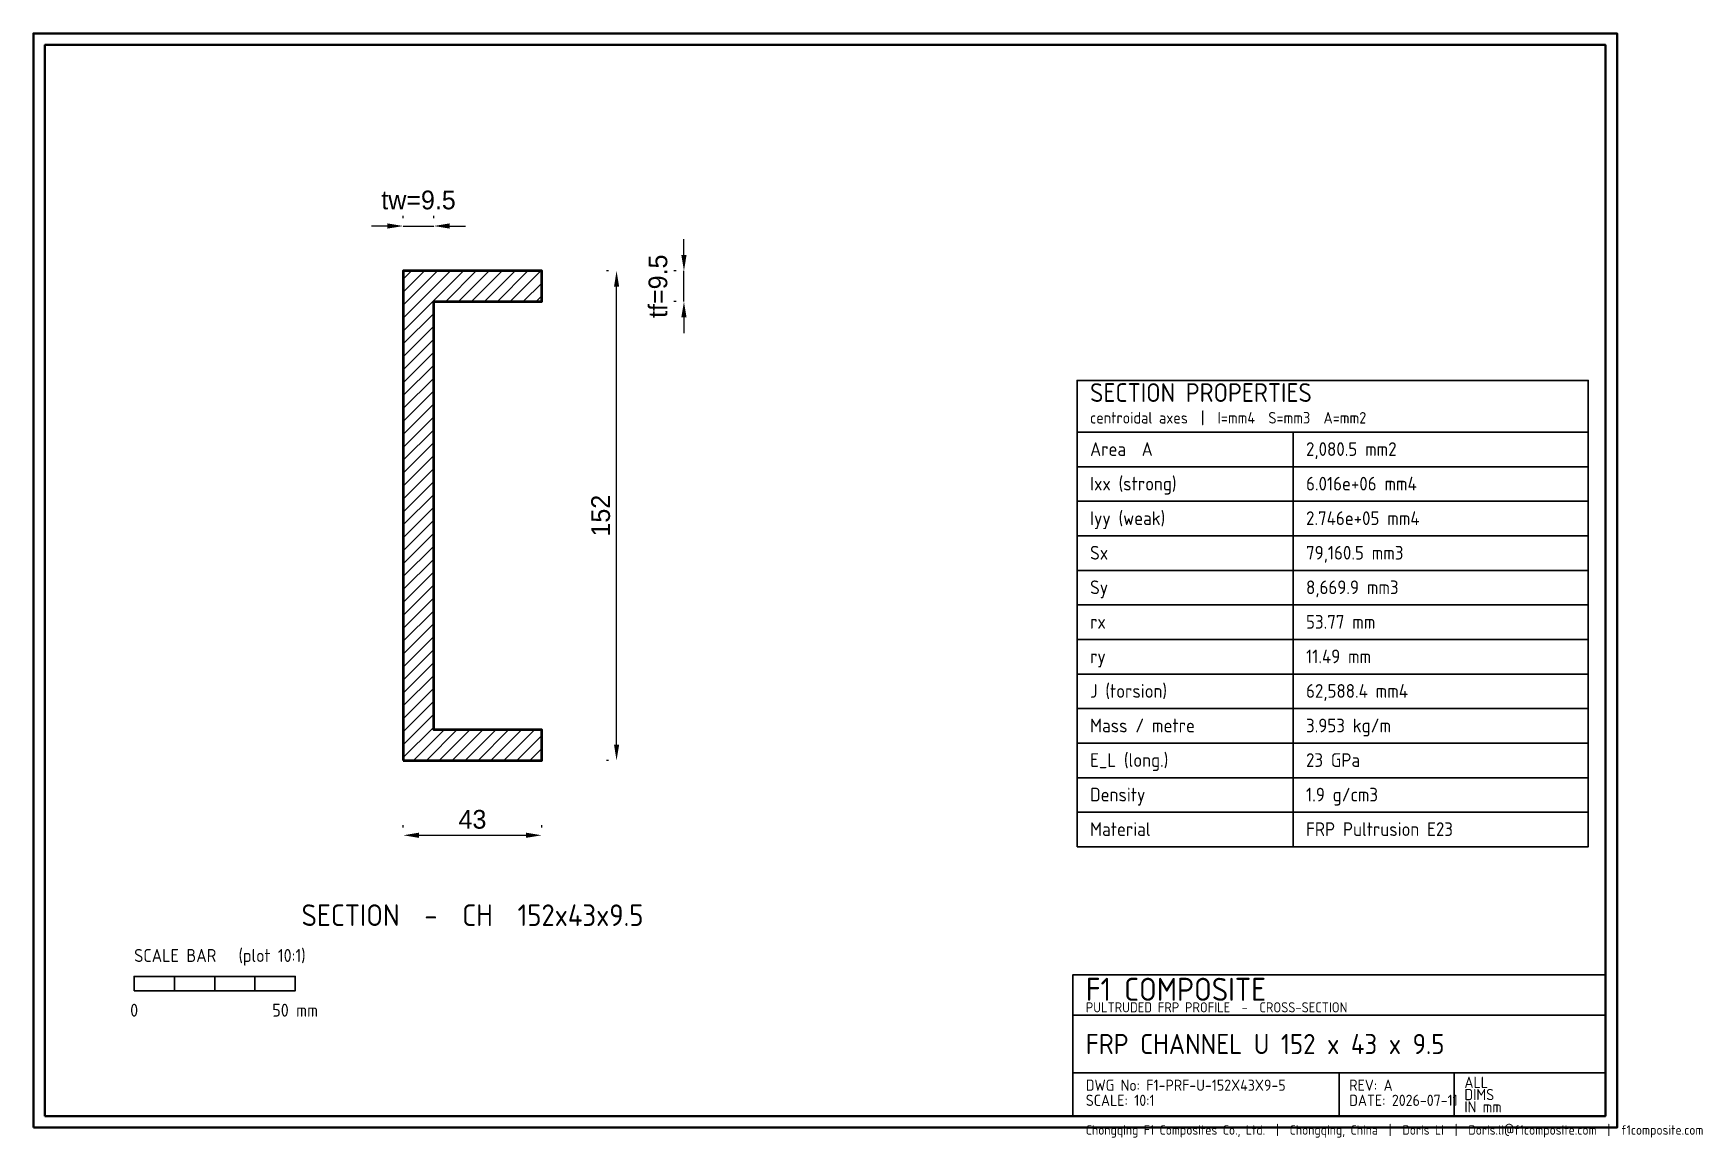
# Model space of a CAD drawing. Header units: millimetres. Extents: x 0 to 11595, y -70 to 7600.
import ezdxf
from ezdxf.enums import TextEntityAlignment as Align

# ---------------------------------------------------------------- set-up
doc = ezdxf.new("R2010")
doc.units = ezdxf.units.MM
for name, color, linetype, lineweight in [('BEAM', 4, 'CONTINUOUS', 50), ('BORDER', 250, 'CONTINUOUS', 40), ('DIM', 1, 'CONTINUOUS', 18), ('HATCH', 9, 'CONTINUOUS', 9), ('TEXT', 250, 'CONTINUOUS', 25), ('TITLE', 250, 'CONTINUOUS', 30)]:
    doc.layers.add(name, color=color, linetype=linetype, lineweight=lineweight)
doc.styles.add('F1', font='isocp.shx')
doc.dimstyles.new('F1DIM', dxfattribs={"dimtxt": 130, "dimasz": 110, "dimexe": 70, "dimexo": 55, "dimgap": 45, "dimtad": 1, "dimdec": 0, "dimcen": 2.5, "dimclrd": 1, "dimclre": 1, "dimclrt": 1, "dimazin": 3, "dimtfac": 1, "dimtmove": 0, "dimatfit": 3})

msp = doc.modelspace()

# ---------------------------------------------------------------- hatches: boundary and pattern name
at = {"layer": 'HATCH'}
h = msp.add_hatch(dxfattribs=at)
h.set_pattern_fill('ANSI31', scale=20)
h.set_pattern_definition([(45, (0, 0), (-44.901280606, 44.901280606), [])])
h.paths.add_polyline_path([(2569.078947368421, 2550), (3530.921052631579, 2550), (3530.921052631579, 2762.5), (2781.578947368421, 2762.5), (2781.578947368421, 5737.5), (3530.921052631579, 5737.5), (3530.921052631579, 5950), (2569.078947368421, 5950)])

# ---------------------------------------------------------------- linework, layer by layer
at = {"layer": 'BEAM'}
msp.add_lwpolyline([(2569.078947368421, 2550), (3530.921052631579, 2550), (3530.921052631579, 2762.5), (2781.578947368421, 2762.5), (2781.578947368421, 5737.5), (3530.921052631579, 5737.5), (3530.921052631579, 5950), (2569.078947368421, 5950)], close=True, dxfattribs=at)
at = {"layer": 'BORDER'}
for points in [[(0, 0), (11000, 0), (11000, 7600), (0, 7600)], [(80, 80), (10920, 80), (10920, 7520), (80, 7520)]]:
    msp.add_lwpolyline(points, close=True, dxfattribs=at)
at = {"layer": 'TITLE'}
for p, q in [((7250, 4830), (10800, 4830)), ((8750, 1950), (8750, 4830)), ((7250, 4590), (10800, 4590)), ((7250, 4350), (10800, 4350)), ((7250, 4110), (10800, 4110)), ((7250, 3870), (10800, 3870)), ((7250, 3630), (10800, 3630)), ((7250, 3390), (10800, 3390)), ((7250, 3150), (10800, 3150)), ((7250, 2910), (10800, 2910)), ((7250, 2670), (10800, 2670)), ((7250, 2430), (10800, 2430)), ((7250, 2190), (10800, 2190)), ((7250, 1950), (10800, 1950)), ((7220, 780), (10920, 780)), ((7220, 380), (10920, 380)), ((9070, 80), (9070, 380)), ((9870, 80), (9870, 380))]:
    msp.add_line(p, q, dxfattribs=at)
for points in [[(7250, 1950), (10800, 1950), (10800, 5190), (7250, 5190)], [(700, 950), (979.6052631578948, 950), (979.6052631578948, 1050), (700, 1050)], [(979.6052631578948, 950), (1259.2105263157896, 950), (1259.2105263157896, 1050), (979.6052631578948, 1050)], [(1259.2105263157896, 950), (1538.8157894736842, 950), (1538.8157894736842, 1050), (1259.2105263157896, 1050)], [(1538.8157894736842, 950), (1818.421052631579, 950), (1818.421052631579, 1050), (1538.8157894736842, 1050)], [(7220, 80), (10920, 80), (10920, 1060), (7220, 1060)]]:
    msp.add_lwpolyline(points, close=True, dxfattribs=at)

# ---------------------------------------------------------------- texts
at = {"layer": 'TEXT', "style": 'F1'}
for s, height, p in [('centroidal axes  |  I=mm4  S=mm3  A=mm2', 80, (7340, 4890)), ('Area  A', 95, (7340, 4665)), ('2,080.5 mm2', 95, (8840, 4665)), ('Ixx (strong)', 95, (7340, 4425)), ('6.016e+06 mm4', 95, (8840, 4425)), ('Iyy (weak)', 95, (7340, 4185)), ('2.746e+05 mm4', 95, (8840, 4185)), ('Sx', 95, (7340, 3945)), ('79,160.5 mm3', 95, (8840, 3945)), ('Sy', 95, (7340, 3705)), ('8,669.9 mm3', 95, (8840, 3705)), ('rx', 95, (7340, 3465)), ('53.77 mm', 95, (8840, 3465)), ('ry', 95, (7340, 3225)), ('11.49 mm', 95, (8840, 3225)), ('J (torsion)', 95, (7340, 2985)), ('62,588.4 mm4', 95, (8840, 2985)), ('Mass / metre', 95, (7340, 2745)), ('3.953 kg/m', 95, (8840, 2745)), ('E_L (long.)', 95, (7340, 2505)), ('23 GPa', 95, (8840, 2505)), ('Density', 95, (7340, 2265)), ('1.9 g/cm3', 95, (8840, 2265)), ('Material', 95, (7340, 2025)), ('FRP Pultrusion E23', 95, (8840, 2025)), ('SCALE BAR   (plot 10:1)', 90, (700, 1150)), ('Chongqing F1 Composites Co., Ltd.  |  Chongqing, China  |  Doris Li  |  Doris.li@f1composite.com  |  f1composite.com', 66, (7310, -50))]:
    msp.add_text(s, height=height, dxfattribs=at).set_placement(p)
for s, p in [('0', (700, 770)), ('50 mm', (1818.421052631579, 770))]:
    msp.add_text(s, height=90, dxfattribs=at).set_placement(p, align=Align.CENTER)
at = {"layer": 'TITLE', "style": 'F1'}
for s, height, p in [('SECTION PROPERTIES', 130, (7340, 5040)), ('F1 COMPOSITE', 160, (7310, 880)), ('PULTRUDED FRP PROFILE  -  CROSS-SECTION', 70, (7310, 800)), ('FRP CHANNEL U 152 x 43 x 9.5', 140, (7310, 510)), ('ALL', 78, (9940, 275)), ('DWG No: F1-PRF-U-152X43X9-5', 78, (7310, 255)), ('REV: A', 78, (9140, 255)), ('DIMS', 78, (9940, 190)), ('SCALE: 10:1', 78, (7310, 150)), ('DATE: 2026-07-11', 78, (9140, 150)), ('IN mm', 78, (9940, 105))]:
    msp.add_text(s, height=height, dxfattribs=at).set_placement(p)
msp.add_text('SECTION  -  CH  152x43x9.5', height=150, dxfattribs=at).set_placement((3050, 1400), align=Align.CENTER)

# ---------------------------------------------------------------- dimensions: what is measured, and where the dimension line sits
at = {"layer": 'DIM'}
for base, p1, p2, text in [((2569.078947368421, 6262), (2569.078947368421, 6262), (2781.578947368421, 6262), 'tw=9.5'), ((2569.078947368421, 2030), (2569.078947368421, 2030), (3530.921052631579, 2030), '43')]:
    msp.add_linear_dim(base=base, p1=p1, p2=p2, text=text, dimstyle='F1DIM', dxfattribs=at).render()
for base, p1, p2, text in [((4518.921052631579, 5737.5), (4518.921052631579, 5737.5), (4518.921052631579, 5950), 'tf=9.5'), ((4050.921052631579, 2550), (4050.921052631579, 2550), (4050.921052631579, 5950), '152')]:
    msp.add_linear_dim(base=base, p1=p1, p2=p2, angle=90, text=text, dimstyle='F1DIM', dxfattribs=at).render()

doc.saveas('drawing.dxf')
